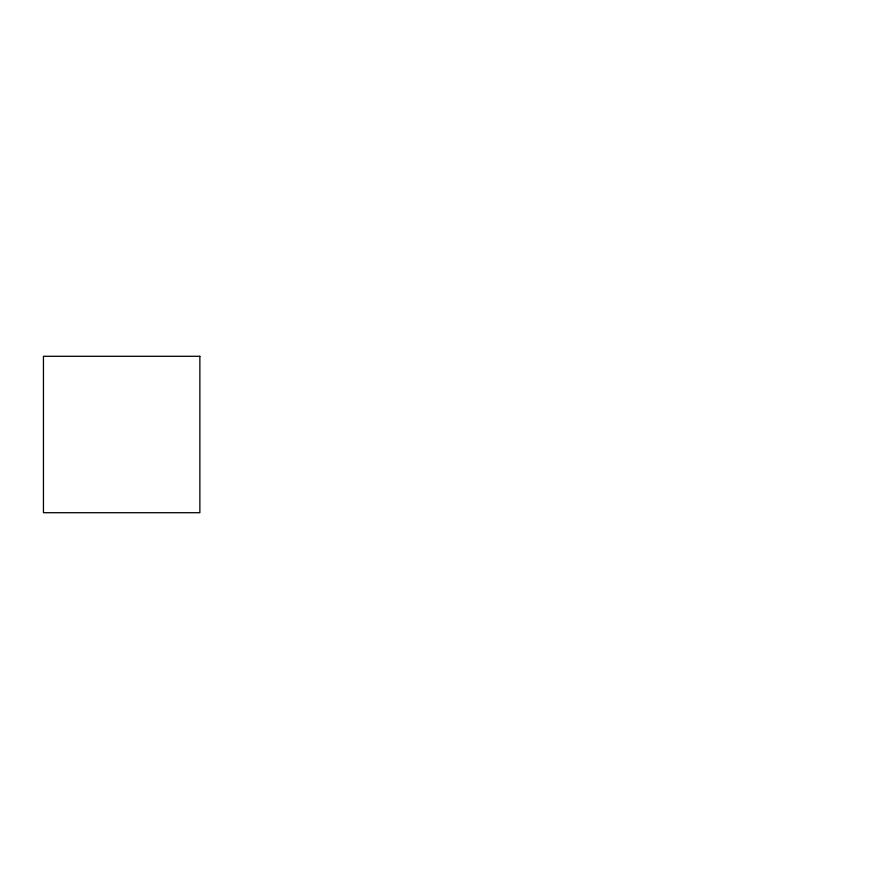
<?xml version="1.0" encoding="UTF-8"?>
<svg xmlns="http://www.w3.org/2000/svg" width="869" height="869" viewBox="0 0 869 869"><rect width="100%" height="100%" fill="white"/><g stroke="black" fill="none" stroke-linecap="round" stroke-linejoin="round"><path stroke-width="1.3" d="M199.87 356.29L43.45 356.29L43.45 512.71L199.87 512.71L199.87 356.29"/></g></svg>
